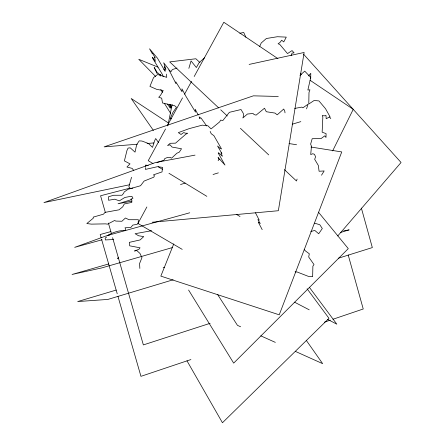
<?xml version="1.0" encoding="UTF-8"?>
<svg xmlns="http://www.w3.org/2000/svg" width="445" height="445" viewBox="0 0 445 445"><rect width="100%" height="100%" fill="white"/><g stroke="black" fill="none" stroke-linecap="round" stroke-linejoin="round"><path stroke-width="0.67" d="M310.699 78.27L310.777 73.314L308.574 75.917M145.504 167.604L145.393 169.417L157.608 166.664L162.564 167.392L162.019 171.92L153.453 174.857L154.471 175.764L153.786 177.188L144.102 181.071L140.52 185.743L128.143 189.27L124.2 191.956L123.649 193.291L121.986 195.249L113.458 195.277L108.346 196.857L108.574 200.267L114.777 199.199L119.321 200.873L124.8 197.497L129.751 196.518L131.931 196.395L132.972 198.27L130.797 199.221L131.865 199.977L131.815 202.397L124.3 203.949L122.72 206.83L119.026 209.817L104.987 212.387L103.485 214.173L93.194 217.138L93.333 218.145L86.825 223.54L91.375 224.13L105.432 223.863L107.568 224.147L114.677 220.453L115.745 221.076L121.919 221.254L125.446 218L128.978 219.713L138.351 219.724L138.189 223.134L137.177 224.341L132.821 225.075L130.841 227.462L125.001 227.796L125.496 228.736L125.507 230.471C119.332 230.271 112.668 232.307 107.462 235.605L109.909 234.821M145.582 166.397L145.665 165.039L148.241 165.585M167.854 125.546L172.154 104.497M188.858 68.363L191.044 60.932L196.362 67.529L199.121 62.673L204.694 57.655M131.525 177.266L128.889 186.689L129.868 188.574L132.838 188.096M297.093 179.062L296.492 180.993L284.372 169.606M306.549 108.886L308.035 104.213L302.9 107.818L301.805 107.117L294.696 108.43M291.091 55.675L292.081 53.083L294.101 52.86L292.065 50.58L287.52 53.584L279.655 44.283L278.086 43.805L280.133 42.297L281.652 40.2L283.76 41.919L286.28 37.124L277.396 36.724L266.371 38.504L261.243 42.97L259.557 46.714M173.767 243.882L160.84 276.117L279.232 314.821L341.76 151.934L310.944 147.034M332.643 150.905L353.252 109.32L310.109 80.3M146.861 206.97L137.961 223.468L182.216 249.372M165.551 128.967L148.241 160.678L152.974 163.56M167.214 125.918L182.533 97.867M184.53 94.207L191.522 81.402M194.187 76.523L223.813 22.25L277.891 58.629M321.507 175.213L324.16 170.947L319.082 171.269L318.336 165.479L314.665 159.288L315.594 156.835L314.482 154.304L312.752 153.731L310.716 154.576L311.455 146.227L310.632 144.113L312.19 138.707L321.079 138.567L324.8 135.836L325.985 137.466L326.09 133.633L322.147 132.182L322.836 117.207L322.269 115.433L324.099 115.9L325.974 115.394L326.191 118.726L330.006 116.746L325.529 108.708L318.959 100.926L314.153 100.475L308.78 104.041L308.991 92.527L309.92 89.807L307.868 90.023L310.749 77.441L304.736 71.15L299.93 75.344M218.133 160.667L218.784 159.683L219.218 159.677L218.067 157.48L224.992 165.078L218.222 153.047L218.428 152.702L222.417 156.267L220.993 152.83L221.905 153.542L217.544 145.982L219.808 148.135L221.554 148.98L213.912 135.68L211.214 133.728L210.168 131.403M337.744 235.961L401.067 162.492L303.534 54.173M106.744 236.99L105.165 238.075L105.337 239.938L113.464 239.538M156.974 162.559L163.999 160.144L164.761 158.581L167.765 157.341L170.035 157.319L171.598 158.175L176.843 153.247L179.263 152.179L181.532 148.769L172.054 147.072L170.023 144.809L167.559 145.543L170.224 143.29L175.541 143.157L185.815 134.201L187.745 133.25L185.404 133.194L183.735 132.549L181.037 134.49L178.339 132.616L189.186 128.638L202.241 125.156L207.871 125.768L211.075 128.905L219.646 121.897L220.703 120.072L222.817 120.578L229.37 112.318L241.029 109.531L243.304 113.375L243.409 116.334L242.864 117.97L247.437 114.026L252.994 113.486L254.19 114.599L256.109 115.122L264.508 108.213L266.282 111.728L274.954 113.069L277.218 114.832L283.726 109.031L284.772 111.178L285.022 112.835M324.411 322.152L330.335 320.144M332.966 319.254L363.237 308.991L348.213 255.002M190.899 359.566L140.948 376.337L117.986 296.431M176.993 68.063L172.371 69.559L170.98 71.673L168.994 69.937M210.123 323.309L143.357 344.914L112.602 237.708M338.539 258.172L372.326 247.581L361.385 208.121M131.358 199.672L118.07 203.766L131.62 201.162M180.509 184.525L185.159 183.095M213.055 174.496L218.367 172.86M340.52 232.474L349.13 229.87L343.662 230.877M173.161 279.777L107.929 299.418L77.675 301.56L116.139 290.079M292.181 124.211L300.831 121.635M108.669 263.952L72.073 274.465L101.861 267.89L172.56 247.526M102.066 239.766L74.704 247.348L106.856 235.661L189.748 212.788M110.883 231.572L100.192 234.509L101.149 237.836M118.637 257.877L117.38 258.211L118.448 258.551M310.805 231.489L314.799 230.438L318.703 233.753L322.308 228.519L319.794 224.719L314.682 223.206M130.162 188.079L100.564 195.761L105.343 212.404M249.133 64.419L304.135 52.471L278.359 210.719L159.722 221.554M129.506 184.775L43.933 202.592L155.427 162.542L195.032 155.121M239.816 33.269L243.721 32.457L245.896 37.263M151.628 230.705L135.108 233.703L138.595 235.761L143.735 236.607L140.097 239.933L129.306 242.369L129.701 245.824L140.042 247.804L138.946 249.306L134.479 251.008L136.815 250.568L139.947 253.4L141.961 257.661L139.574 263.54L139.841 268.424M152.134 222.25L158.342 221.682M137.349 144.241L104.119 146.867L253.377 95.836L278.286 96.47M147.039 143.479L153.964 142.934M163.17 267.651L164.555 267.579M171.486 118.821L170.107 118.737L172.905 112.479L176.459 107.251L174.573 105.693L162.508 102.984L161.685 98.167L158.72 97.294L160.612 95.197L163.209 90.507L156.773 89.384L149.932 86.38L153.547 77.564L157.641 74.487L166.73 77.352L166.575 74.12M295.091 271.862L297.127 272.001L308.318 276.345L312.651 276.673L312.88 266.16L314.02 264.58L308.697 257.021L309.308 253.772L305.309 250.83L304.191 249.422M289.028 143.551L296.559 144.747M157.986 67.151L138.768 59.285L155.739 76.618M163.754 69.509L165.034 70.032M240.623 326.769L237.469 325.351L217.516 294.368M260.815 335.853L275.333 342.377M295.524 351.455L322.658 363.66L306.299 340.375M294.49 302.161L309.214 309.815M327.615 319.382L336.82 324.166L309.509 287.503M158.303 166.803L162.447 169.322M168.961 173.289L206.853 196.345M236.456 214.362L240.005 216.526M168.75 123.215L131.18 98.49L153.397 130.413M300.325 73.72L301.476 74.493M199.939 62.573L195.889 58.762L169.701 61.888L218.701 107.918M220.72 109.815L227.289 115.984M240.422 128.321L268.708 154.893M160.89 75.238L160.1 74.454L160.767 76.05L158.192 73.036L157.697 73.353L154.187 67.484L157.013 73.431M318.459 212.204L348.29 248.633L233.669 363.126L188.597 290.04M133.633 170.285L132.126 168.382L126.931 167.025L130.007 163.86L124.394 160.884L126.953 150.527L128.065 148.118L130.207 147.807L135.024 152.145L136.687 144.625L139.196 140.87L141.983 141.043L148.496 143.501L152.502 147.384L154.51 140.959L155.678 138.54L158.592 142.617M307.095 288.777L329 318.331L222.45 422.75L186.983 360.828M167.454 104.136L170.313 108.207L170.296 107.184L169.183 104.447L171.514 107.757M329.684 117.007L330.796 118.648M170.685 113.458L164.322 103.246M206.664 125.963L201.09 118.075L199.916 117.552L199.95 118.726L199.132 116.818M160.784 89.484L162.408 92.321M170.073 104.386L171.737 107.712M262.188 229.637L258.556 222.689L258.539 221.999L260.297 223.579L257.872 219.613L259.24 220.164L255.452 212.755M198.22 115.01L195.155 109.186L195.5 112.123L185.854 96.187L181.966 88.855L182.022 91.742L175.781 81.813L175.975 83.671L168.516 68.992L163.693 62.762L165.924 69.359L164.316 66.717L165.034 68.513L165.162 71.378L157.441 58.145L149.542 48.789L152.29 53.684L152.412 53.166L155.094 57.544L154.693 57.283L155.299 61.477L152.507 57.21L152.618 58.189L162.547 74.721L163.232 76.523M108.396 223.062L111.456 233.714M101.532 239.171L117.224 293.772"/></g></svg>
